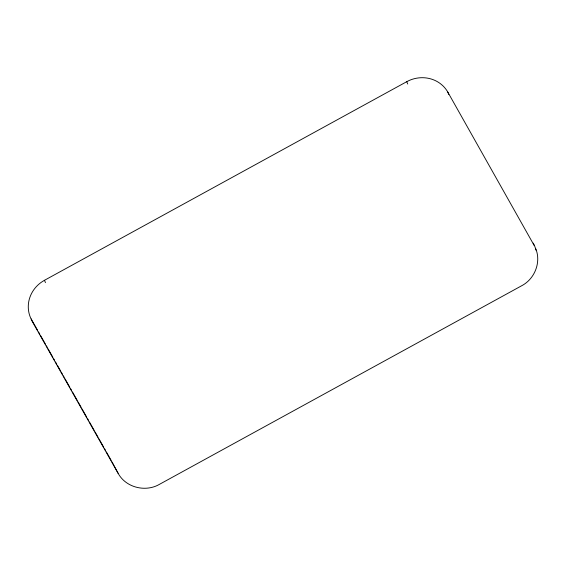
<?xml version="1.0" encoding="UTF-8"?>
<svg xmlns="http://www.w3.org/2000/svg" width="566" height="566" viewBox="0 0 566 566"><rect width="100%" height="100%" fill="white"/><g stroke="black" fill="none" stroke-linecap="round" stroke-linejoin="round"><path stroke-width="0.85" d="M535.811 248.877C541.301 262.49 534.594 279.045 521.696 285.738L159.442 484.347C145.639 492.399 126.013 487.687 118.237 473.509L32.128 321.247L30.196 316.889A30.734 28.986 -22.6 0 1 44.481 280.297L406.756 81.681A30.628 28.887 -22.6 0 1 447.819 92.131L534.177 245.467M31.151 318.899L37.674 330.431M38.545 331.966L39.853 334.28M40.724 335.815L45.506 344.277M46.377 345.812L47.247 347.347M48.11 348.889L52.9 357.344M53.77 358.886L54.633 360.422M55.503 361.964L56.812 364.271M57.682 365.806L60.293 370.419M61.156 371.961L62.465 374.267M63.335 375.803L64.206 377.338M65.076 378.88L69.859 387.342M70.729 388.877L71.599 390.413M72.469 391.955L77.252 400.41M78.122 401.952L81.164 407.336M82.035 408.871L86.817 417.333M87.688 418.868L88.558 420.404M89.428 421.946L94.211 430.401M95.081 431.943L98.123 437.327M98.993 438.862L103.776 447.324M104.646 448.859L105.517 450.402M106.387 451.937L111.169 460.399M112.04 461.934L118.237 473.509M447.819 92.131L448.796 94.48M406.756 81.681L407.732 84.03M44.481 280.297L45.457 282.646M533.2 243.118A30.628 28.887 -22.6 0 1 535.974 250.137"/></g></svg>
